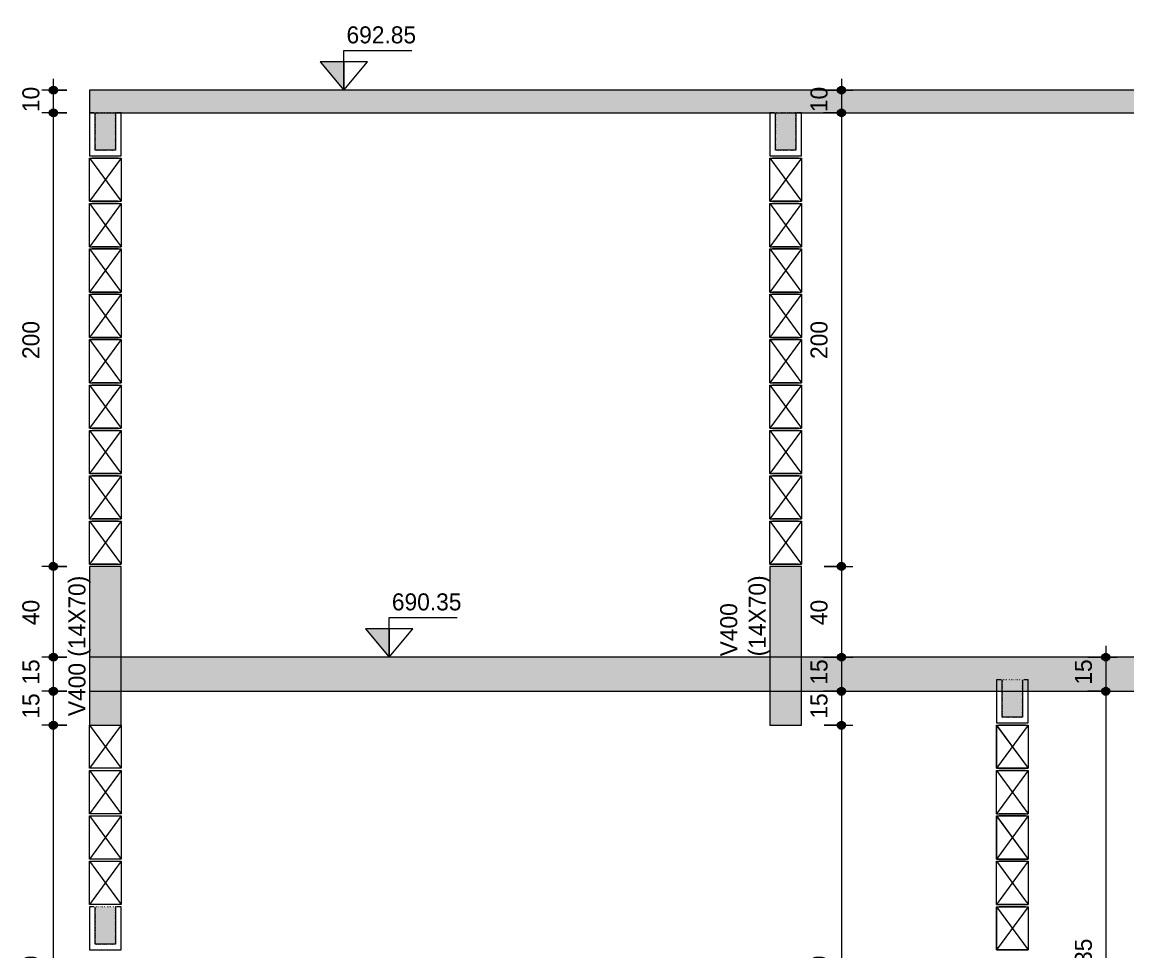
# Model space of a CAD drawing. Header units: centimetres. Extents: x 170 to 15941, y -2277 to 8860.
# Drawn here: x 12231.3 to 12718.5, y 2280.5 to 2690 of the extents above; entities that cross this region are included whole.
import ezdxf

# ---------------------------------------------------------------- set-up
doc = ezdxf.new("R2010")
doc.units = ezdxf.units.CM
doc.linetypes.add('Pontilhada', pattern=[0.6, 0, -0.6])
for name, color, linetype, lineweight, true_color in [('A-ANNO-DIMS-1', 1, 'Continuous', 9, 0xff0000), ('A-FLOR-1', 251, 'Continuous', 9, 0x505050), ('S-BEAM-2', 8, 'Continuous', 9, 0x7f7f7f), ('S-BEAM-3', 7, 'Pontilhada', 9, 0xffffff), ('S-BEAM-4', 9, 'Pontilhada', 9, 0xc0c0c0)]:
    doc.layers.add(name, color=color, linetype=linetype, lineweight=lineweight, true_color=true_color)
for name, color, linetype, lineweight in [('A-ANNO-DIMS-50', 7, 'Continuous', 9), ('A-FLOR-2', 7, 'Continuous', 20), ('G-ANNO-DIMS', 7, 'Continuous', 9), ('G-ANNO-TEXT', 7, 'Continuous', 9), ('S-BEAM', 7, 'Continuous', 9), ('S-BEAM-1', 7, 'Continuous', 13), ('S-BEAM-6', 7, 'Continuous', 20)]:
    doc.layers.add(name, color=color, linetype=linetype, lineweight=lineweight)
doc.styles.add('Bahnschrift_7', font='', dxfattribs={"height": 7.5})
doc.styles.get('Bahnschrift_7').set_extended_font_data('Bahnschrift')
doc.dimstyles.new('COTA_LINEAR_3', dxfattribs={"dimscale": 30.48, "dimtxt": 8.33133, "dimasz": 0.393701, "dimexe": 0.164042, "dimexo": 0.328084, "dimgap": 0.131234, "dimtad": 1, "dimdec": 0, "dimzin": 0, "dimdsep": 46, "dimtxsty": 'Bahnschrift_7', "dimblk1": 'DOTSMALL', "dimblk2": 'DOTSMALL', "dimsah": 1, "dimcen": 0.09, "dimdle": 0.164042, "dimazin": 0, "dimtfac": 1, "dimtdec": 4, "dimtix": 1, "dimtmove": 0, "dimatfit": 3, "dimfxl": 1, "dimtvp": 1, "dimtolj": 1, "dimtzin": 0, "dimarcsym": 2})

# ---------------------------------------------------------------- blocks, each defined once
blk = doc.blocks.new('LEONE - BLOCO 14x34x19 - LEONE - BLOCO 14x34x19-541693-CORTE B-COB')
at = {"layer": 'S-BEAM-1'}
for p, q in [((-160.76, 2180), (-174.76, 2161)), ((-174.76, 2161), (-174.76, 2180)), ((-174.76, 2180), (-160.76, 2180)), ((-160.76, 2180), (-174.76, 2161)), ((-174.76, 2179.9), (-160.76, 2161)), ((-174.76, 2179.9), (-160.76, 2161)), ((-174.76, 2179.9), (-174.76, 2161)), ((-162.01, 2180), (-173.51, 2180)), ((-160.76, 2180), (-160.76, 2161)), ((-160.76, 2161), (-174.76, 2161)), ((-173.51, 2161), (-162.01, 2161))]:
    blk.add_line(p, q, dxfattribs=at)
blk = doc.blocks.new('LEONE - BLOCO 14X39X1 - LEONE - BLOCO 14X39X19-V61-CORTE B-COB')
at = {"layer": 'S-BEAM-1'}
for p, q in [((25.24, 2180), (39.24, 2161)), ((39.24, 2180), (25.24, 2161)), ((25.24, 2161), (25.24, 2180)), ((25.24, 2180), (39.24, 2180)), ((37.99, 2180), (26.49, 2180)), ((26.49, 2180), (37.99, 2180)), ((39.24, 2180), (39.24, 2161)), ((25.24, 2161), (39.24, 2161)), ((37.99, 2161), (26.49, 2161))]:
    blk.add_line(p, q, dxfattribs=at)
blk = doc.blocks.new('LEONE - BLOCO 14X39X1 - LEONE - BLOCO 14X39X19-V62-CORTE B-COB')
at = {"layer": 'S-BEAM-1'}
for p, q in [((25.24, 2180), (39.24, 2161)), ((39.24, 2180), (25.24, 2161)), ((25.24, 2161), (25.24, 2180)), ((25.24, 2180), (39.24, 2180)), ((26.49, 2180), (37.99, 2180)), ((39.24, 2180), (39.24, 2161)), ((37.99, 2161), (26.49, 2161))]:
    blk.add_line(p, q, dxfattribs=at)
blk = doc.blocks.new('LEONE - BLOCO 14X39X1 - LEONE - BLOCO 14X39X19-2886981-CORTE B-COB')
at = {"layer": 'S-BEAM-1'}
for p, q in [((25.24, 2180), (39.24, 2161)), ((39.24, 2180), (25.24, 2161)), ((25.24, 2161), (25.24, 2180)), ((25.24, 2180), (39.24, 2180)), ((37.99, 2180), (26.49, 2180)), ((39.24, 2180), (39.24, 2161)), ((25.24, 2161), (39.24, 2161))]:
    blk.add_line(p, q, dxfattribs=at)
blk = doc.blocks.new('LEONE - BLOCO CANALETA 14X39X1 - LEONE - BLOCO CANALETA 14X39X19-2457813-CORTE B-COB')
at = {"layer": 'S-BEAM'}
for p, q in [((-574.76, 2650), (-574.76, 2631)), ((-572.76, 2650), (-574.76, 2650)), ((-572.26, 2633.5), (-572.26, 2650)), ((-563.26, 2650), (-563.26, 2633.5)), ((-560.76, 2650), (-562.76, 2650)), ((-560.76, 2631), (-560.76, 2650)), ((-574.76, 2631), (-560.76, 2631)), ((-563.26, 2633.5), (-572.26, 2633.5))]:
    blk.add_line(p, q, dxfattribs=at)
blk = doc.blocks.new('LEONE - BLOCO CANALETA 14X39X1 - LEONE - BLOCO CANALETA 14X39X19-V67-CORTE B-COB')
at = {"layer": 'S-BEAM'}
for p, q in [((-574.76, 2650), (-574.76, 2631)), ((-560.76, 2631), (-560.76, 2650)), ((-574.76, 2631), (-560.76, 2631))]:
    blk.add_line(p, q, dxfattribs=at)
blk = doc.blocks.new('LEONE - BARRA GRAUTE CANALETA - LEONE - BARRA GRAUTE CANALETA-384534-CORTE B-COB')
at = {"layer": 'S-BEAM-4'}
blk.add_hatch(color=256, dxfattribs=at).paths.add_polyline_path([(-563.26, 2633.5), (-563.26, 2650), (-572.26, 2650), (-572.26, 2633.5)])
at = {"layer": 'S-BEAM-3'}
for p, q in [((-563.26, 2650), (-572.26, 2650)), ((-572.26, 2650), (-572.26, 2633.5)), ((-563.26, 2633.5), (-563.26, 2650)), ((-572.26, 2633.5), (-563.26, 2633.5))]:
    blk.add_line(p, q, dxfattribs=at)
blk = doc.blocks.new('LEONE - BARRA GRAUTE CANALETA - LEONE - BARRA GRAUTE CANALETA-V70-CORTE B-COB')
at = {"layer": 'S-BEAM-4'}
blk.add_hatch(color=256, dxfattribs=at).paths.add_polyline_path([(-263.26, 2633.5), (-263.26, 2650), (-272.26, 2650), (-272.26, 2633.5)])
at = {"layer": 'S-BEAM-3'}
for p, q in [((-263.26, 2650), (-272.26, 2650)), ((-272.26, 2650), (-272.26, 2633.5)), ((-263.26, 2633.5), (-263.26, 2650)), ((-272.26, 2633.5), (-263.26, 2633.5))]:
    blk.add_line(p, q, dxfattribs=at)
blk = doc.blocks.new('LEONE - BLOCO CANALETA 14X39X2 - LEONE - BLOCO CANALETA 14X39X19-V66-CORTE B-COB')
at = {"layer": 'S-BEAM'}
for p, q in [((25.24, 2650), (25.24, 2631)), ((27.24, 2650), (25.24, 2650)), ((27.74, 2633.5), (27.74, 2650)), ((36.74, 2650), (36.74, 2633.5)), ((39.24, 2650), (37.24, 2650)), ((39.24, 2631), (39.24, 2650)), ((25.24, 2631), (39.24, 2631)), ((36.74, 2633.5), (27.74, 2633.5))]:
    blk.add_line(p, q, dxfattribs=at)
blk = doc.blocks.new('LEONE - BLOCO CANALETA 14X39X2 - LEONE - BLOCO CANALETA 14X39X19-V71-CORTE B-COB')
at = {"layer": 'S-BEAM'}
for p, q in [((-174.76, 2395), (-174.76, 2381)), ((-160.76, 2381), (-160.76, 2395)), ((-174.76, 2381), (-160.76, 2381))]:
    blk.add_line(p, q, dxfattribs=at)
blk = doc.blocks.new('LEONE - BARRA GRAUTE CANALETA - LEONE - BARRA GRAUTE CANALETA-V72-CORTE B-COB')
at = {"layer": 'S-BEAM-4'}
blk.add_hatch(color=256, dxfattribs=at).paths.add_polyline_path([(-163.26, 2383.5), (-163.26, 2395), (-172.26, 2395), (-172.26, 2383.5)])
at = {"layer": 'S-BEAM-3'}
for p, q in [((-163.26, 2400), (-172.26, 2400)), ((-172.26, 2400), (-172.26, 2383.5)), ((-163.26, 2383.5), (-163.26, 2400)), ((-172.26, 2383.5), (-163.26, 2383.5))]:
    blk.add_line(p, q, dxfattribs=at)
blk = doc.blocks.new('LEONE - BLOCO 14x09x19 - LEONE - BLOCO 14x09x19-535447-CORTE B-COB')
at = {"layer": 'S-BEAM-1'}
for p, q in [((-574.76, 1911), (-574.76, 1930)), ((-574.76, 1930), (-560.76, 1930)), ((-560.76, 1930), (-574.76, 1911)), ((-574.76, 1930), (-560.76, 1911)), ((-574.76, 1911), (-574.76, 1930)), ((-573.51, 1930), (-562.01, 1930)), ((-560.76, 1930), (-560.76, 1911)), ((-560.76, 1930), (-560.76, 1911)), ((-560.76, 1911), (-574.76, 1911)), ((-562.01, 1911), (-573.51, 1911))]:
    blk.add_line(p, q, dxfattribs=at)
blk = doc.blocks.new('LEONE - BLOCO 14x09x19 - LEONE - BLOCO 14x09x19-V88-CORTE B-COB')
at = {"layer": 'S-BEAM-1'}
for p, q in [((-574.76, 2361), (-574.76, 2380)), ((-574.76, 2380), (-560.76, 2380)), ((-560.76, 2380), (-574.76, 2361)), ((-574.76, 2380), (-560.76, 2361)), ((-574.76, 2361), (-574.76, 2380)), ((-560.76, 2380), (-560.76, 2361)), ((-560.76, 2380), (-560.76, 2361)), ((-560.76, 2361), (-574.76, 2361)), ((-562.01, 2361), (-573.51, 2361))]:
    blk.add_line(p, q, dxfattribs=at)
blk = doc.blocks.new('LEONE - BLOCO CANALETA 14X39X2 - LEONE - BLOCO CANALETA 14X39X19-V79-CORTE B-COB')
at = {"layer": 'S-BEAM'}
for p, q in [((790.24, 2130), (790.24, 2111)), ((792.24, 2130), (790.24, 2130)), ((804.24, 2130), (802.24, 2130)), ((804.24, 2111), (804.24, 2130)), ((790.24, 2111), (804.24, 2111))]:
    blk.add_line(p, q, dxfattribs=at)
blk = doc.blocks.new('DIMBLOCK465-CORTE B-COB')
at = {"layer": 'A-ANNO-DIMS-50', "lineweight": 35, "true_color": 0xff0000}
h = blk.add_hatch(color=1, dxfattribs=at)
edge = h.paths.add_edge_path()
edge.add_arc((12709.16, 2410), 1.5, 0, 360)
h = blk.add_hatch(color=1, dxfattribs=at)
edge = h.paths.add_edge_path()
edge.add_arc((12709.16, 2395), 1.5, 0, 360)
at = {"layer": 'A-ANNO-DIMS-50', "color": 1, "true_color": 0xff0000}
for p, q in [((12709.16, 2415), (12709.16, 2395)), ((12701.28, 2410), (12714.16, 2410)), ((12709.16, 2410), (12701.28, 2410)), ((12701.28, 2395), (12714.16, 2395)), ((12709.16, 2395), (12701.28, 2395))]:
    blk.add_line(p, q, dxfattribs=at)
at = {"layer": 'A-ANNO-DIMS-50', "color": 1, "lineweight": 35, "true_color": 0xff0000}
for centre in [(12709.16, 2410), (12709.16, 2395)]:
    blk.add_circle(centre, 1.5, dxfattribs=at)
at = {"layer": 'A-ANNO-DIMS-50', "color": 0, "insert": (12695.51, 2397.89), "char_height": 7.5, "width": 11.0579, "attachment_point": 1, "rotation": 90, "line_spacing_factor": 1.009858, "style": 'Bahnschrift_7'}
blk.add_mtext('15', dxfattribs=at)
blk = doc.blocks.new('_DotSmall')
at = {"color": 0, "linetype": 'ByBlock', "const_width": 0.5}
blk.add_lwpolyline([(-0.0625, 0, 1), (0.0625, 0, 1)], format="xyb", close=True, dxfattribs=at)
blk = doc.blocks.new('DIMBLOCK466-CORTE B-COB')
at = {"layer": 'A-ANNO-DIMS-50', "lineweight": 35, "true_color": 0xff0000}
h = blk.add_hatch(color=1, dxfattribs=at)
edge = h.paths.add_edge_path()
edge.add_arc((12709.16, 2395), 1.5, 0, 360)
h = blk.add_hatch(color=1, dxfattribs=at)
edge = h.paths.add_edge_path()
edge.add_arc((12709.16, 2160), 1.5, 0, 360)
at = {"layer": 'A-ANNO-DIMS-50', "color": 1, "true_color": 0xff0000}
for p, q in [((12701.28, 2395), (12714.16, 2395)), ((12709.16, 2395), (12701.28, 2395)), ((12709.16, 2395), (12709.16, 2160)), ((12684.96, 2160), (12714.16, 2160)), ((12709.16, 2160), (12684.96, 2160))]:
    blk.add_line(p, q, dxfattribs=at)
at = {"layer": 'A-ANNO-DIMS-50', "color": 1, "lineweight": 35, "true_color": 0xff0000}
for centre in [(12709.16, 2395), (12709.16, 2160)]:
    blk.add_circle(centre, 1.5, dxfattribs=at)
at = {"layer": 'A-ANNO-DIMS-50', "color": 0, "insert": (12695.51, 2269.17), "char_height": 7.5, "width": 19.9952, "attachment_point": 1, "rotation": 90, "line_spacing_factor": 1.009858, "style": 'Bahnschrift_7'}
blk.add_mtext('235', dxfattribs=at)
blk = doc.blocks.new('DIMBLOCK469-CORTE B-COB')
at = {"layer": 'A-ANNO-DIMS-50', "lineweight": 35, "true_color": 0xff0000}
h = blk.add_hatch(color=1, dxfattribs=at)
edge = h.paths.add_edge_path()
edge.add_arc((12245.05, 2660), 1.5, 0, 360)
h = blk.add_hatch(color=1, dxfattribs=at)
edge = h.paths.add_edge_path()
edge.add_arc((12245.05, 2650), 1.5, 0, 360)
at = {"layer": 'A-ANNO-DIMS-50', "color": 1, "true_color": 0xff0000}
for p, q in [((12245.05, 2665), (12245.05, 2650)), ((12250.96, 2660), (12240.05, 2660)), ((12245.05, 2660), (12250.96, 2660)), ((12250.96, 2650), (12240.05, 2650)), ((12245.05, 2650), (12250.96, 2650))]:
    blk.add_line(p, q, dxfattribs=at)
at = {"layer": 'A-ANNO-DIMS-50', "color": 1, "lineweight": 35, "true_color": 0xff0000}
for centre in [(12245.05, 2660), (12245.05, 2650)]:
    blk.add_circle(centre, 1.5, dxfattribs=at)
at = {"layer": 'A-ANNO-DIMS-50', "color": 0, "insert": (12231.4, 2650.33), "char_height": 7.5, "width": 11.2094, "attachment_point": 1, "rotation": 90, "line_spacing_factor": 1.009858, "style": 'Bahnschrift_7'}
blk.add_mtext('10', dxfattribs=at)
blk = doc.blocks.new('DIMBLOCK470-CORTE B-COB')
at = {"layer": 'A-ANNO-DIMS-50', "lineweight": 35, "true_color": 0xff0000}
h = blk.add_hatch(color=1, dxfattribs=at)
edge = h.paths.add_edge_path()
edge.add_arc((12245.05, 2650), 1.5, 0, 360)
h = blk.add_hatch(color=1, dxfattribs=at)
edge = h.paths.add_edge_path()
edge.add_arc((12245.05, 2450), 1.5, 0, 360)
at = {"layer": 'A-ANNO-DIMS-50', "color": 1, "true_color": 0xff0000}
for p, q in [((12250.96, 2650), (12240.05, 2650)), ((12245.05, 2650), (12245.05, 2450)), ((12245.05, 2650), (12250.96, 2650)), ((12250.96, 2450), (12240.05, 2450)), ((12245.05, 2450), (12250.96, 2450))]:
    blk.add_line(p, q, dxfattribs=at)
at = {"layer": 'A-ANNO-DIMS-50', "color": 1, "lineweight": 35, "true_color": 0xff0000}
for centre in [(12245.05, 2650), (12245.05, 2450)]:
    blk.add_circle(centre, 1.5, dxfattribs=at)
at = {"layer": 'A-ANNO-DIMS-50', "color": 0, "insert": (12231.4, 2541.48), "char_height": 7.5, "width": 20.4496, "attachment_point": 1, "rotation": 90, "line_spacing_factor": 1.009858, "style": 'Bahnschrift_7'}
blk.add_mtext('200', dxfattribs=at)
blk = doc.blocks.new('DIMBLOCK471-CORTE B-COB')
at = {"layer": 'A-ANNO-DIMS-50', "lineweight": 35, "true_color": 0xff0000}
h = blk.add_hatch(color=1, dxfattribs=at)
edge = h.paths.add_edge_path()
edge.add_arc((12245.05, 2450), 1.5, 0, 360)
h = blk.add_hatch(color=1, dxfattribs=at)
edge = h.paths.add_edge_path()
edge.add_arc((12245.05, 2410), 1.5, 0, 360)
at = {"layer": 'A-ANNO-DIMS-50', "color": 1, "true_color": 0xff0000}
for p, q in [((12250.96, 2450), (12240.05, 2450)), ((12245.05, 2450), (12245.05, 2410)), ((12245.05, 2450), (12250.96, 2450)), ((12250.96, 2410), (12240.05, 2410)), ((12245.05, 2410), (12250.96, 2410))]:
    blk.add_line(p, q, dxfattribs=at)
at = {"layer": 'A-ANNO-DIMS-50', "color": 1, "lineweight": 35, "true_color": 0xff0000}
for centre in [(12245.05, 2450), (12245.05, 2410)]:
    blk.add_circle(centre, 1.5, dxfattribs=at)
at = {"layer": 'A-ANNO-DIMS-50', "color": 0, "insert": (12231.4, 2424.13), "char_height": 7.5, "width": 14.0875, "attachment_point": 1, "rotation": 90, "line_spacing_factor": 1.009858, "style": 'Bahnschrift_7'}
blk.add_mtext('40', dxfattribs=at)
blk = doc.blocks.new('DIMBLOCK472-CORTE B-COB')
at = {"layer": 'A-ANNO-DIMS-50', "lineweight": 35, "true_color": 0xff0000}
h = blk.add_hatch(color=1, dxfattribs=at)
edge = h.paths.add_edge_path()
edge.add_arc((12245.05, 2410), 1.5, 0, 360)
h = blk.add_hatch(color=1, dxfattribs=at)
edge = h.paths.add_edge_path()
edge.add_arc((12245.05, 2395), 1.5, 0, 360)
at = {"layer": 'A-ANNO-DIMS-50', "color": 1, "true_color": 0xff0000}
for p, q in [((12250.96, 2410), (12240.05, 2410)), ((12245.05, 2410), (12245.05, 2395)), ((12245.05, 2410), (12250.96, 2410)), ((12250.96, 2395), (12240.05, 2395)), ((12245.05, 2395), (12250.96, 2395))]:
    blk.add_line(p, q, dxfattribs=at)
at = {"layer": 'A-ANNO-DIMS-50', "color": 1, "lineweight": 35, "true_color": 0xff0000}
for centre in [(12245.05, 2410), (12245.05, 2395)]:
    blk.add_circle(centre, 1.5, dxfattribs=at)
at = {"layer": 'A-ANNO-DIMS-50', "color": 0, "insert": (12231.4, 2397.89), "char_height": 7.5, "width": 11.0579, "attachment_point": 1, "rotation": 90, "line_spacing_factor": 1.009858, "style": 'Bahnschrift_7'}
blk.add_mtext('15', dxfattribs=at)
blk = doc.blocks.new('DIMBLOCK473-CORTE B-COB')
at = {"layer": 'A-ANNO-DIMS-50', "lineweight": 35, "true_color": 0xff0000}
h = blk.add_hatch(color=1, dxfattribs=at)
edge = h.paths.add_edge_path()
edge.add_arc((12245.05, 2395), 1.5, 0, 360)
h = blk.add_hatch(color=1, dxfattribs=at)
edge = h.paths.add_edge_path()
edge.add_arc((12245.05, 2380), 1.5, 0, 360)
at = {"layer": 'A-ANNO-DIMS-50', "color": 1, "true_color": 0xff0000}
for p, q in [((12250.96, 2395), (12240.05, 2395)), ((12245.05, 2395), (12245.05, 2380)), ((12245.05, 2395), (12250.96, 2395)), ((12250.96, 2380), (12240.05, 2380)), ((12245.05, 2380), (12250.96, 2380))]:
    blk.add_line(p, q, dxfattribs=at)
at = {"layer": 'A-ANNO-DIMS-50', "color": 1, "lineweight": 35, "true_color": 0xff0000}
for centre in [(12245.05, 2395), (12245.05, 2380)]:
    blk.add_circle(centre, 1.5, dxfattribs=at)
at = {"layer": 'A-ANNO-DIMS-50', "color": 0, "insert": (12231.4, 2382.89), "char_height": 7.5, "width": 11.0579, "attachment_point": 1, "rotation": 90, "line_spacing_factor": 1.009858, "style": 'Bahnschrift_7'}
blk.add_mtext('15', dxfattribs=at)
blk = doc.blocks.new('DIMBLOCK474-CORTE B-COB')
at = {"layer": 'A-ANNO-DIMS-50', "lineweight": 35, "true_color": 0xff0000}
h = blk.add_hatch(color=1, dxfattribs=at)
edge = h.paths.add_edge_path()
edge.add_arc((12245.05, 2380), 1.5, 0, 360)
h = blk.add_hatch(color=1, dxfattribs=at)
edge = h.paths.add_edge_path()
edge.add_arc((12245.05, 2160), 1.5, 0, 360)
at = {"layer": 'A-ANNO-DIMS-50', "color": 1, "true_color": 0xff0000}
for p, q in [((12250.96, 2380), (12240.05, 2380)), ((12245.05, 2380), (12245.05, 2160)), ((12245.05, 2380), (12250.96, 2380)), ((12250.96, 2160), (12240.05, 2160)), ((12245.05, 2160), (12250.96, 2160))]:
    blk.add_line(p, q, dxfattribs=at)
at = {"layer": 'A-ANNO-DIMS-50', "color": 1, "lineweight": 35, "true_color": 0xff0000}
for centre in [(12245.05, 2380), (12245.05, 2160)]:
    blk.add_circle(centre, 1.5, dxfattribs=at)
at = {"layer": 'A-ANNO-DIMS-50', "color": 0, "insert": (12231.4, 2261.67), "char_height": 7.5, "width": 19.9952, "attachment_point": 1, "rotation": 90, "line_spacing_factor": 1.009858, "style": 'Bahnschrift_7'}
blk.add_mtext('220', dxfattribs=at)
blk = doc.blocks.new('DIMBLOCK484-CORTE B-COB')
at = {"layer": 'A-ANNO-DIMS-50', "lineweight": 35, "true_color": 0xff0000}
h = blk.add_hatch(color=1, dxfattribs=at)
edge = h.paths.add_edge_path()
edge.add_arc((12592.59, 2660), 1.5, 0, 360)
h = blk.add_hatch(color=1, dxfattribs=at)
edge = h.paths.add_edge_path()
edge.add_arc((12592.59, 2650), 1.5, 0, 360)
at = {"layer": 'A-ANNO-DIMS-50', "color": 1, "true_color": 0xff0000}
for p, q in [((12592.59, 2665), (12592.59, 2650)), ((12584.71, 2660), (12597.59, 2660)), ((12592.59, 2660), (12584.71, 2660)), ((12584.71, 2650), (12597.59, 2650)), ((12592.59, 2650), (12584.71, 2650))]:
    blk.add_line(p, q, dxfattribs=at)
at = {"layer": 'A-ANNO-DIMS-50', "color": 1, "lineweight": 35, "true_color": 0xff0000}
for centre in [(12592.59, 2660), (12592.59, 2650)]:
    blk.add_circle(centre, 1.5, dxfattribs=at)
at = {"layer": 'A-ANNO-DIMS-50', "color": 0, "insert": (12578.94, 2650.33), "char_height": 7.5, "width": 11.2094, "attachment_point": 1, "rotation": 90, "line_spacing_factor": 1.009858, "style": 'Bahnschrift_7'}
blk.add_mtext('10', dxfattribs=at)
blk = doc.blocks.new('DIMBLOCK485-CORTE B-COB')
at = {"layer": 'A-ANNO-DIMS-50', "lineweight": 35, "true_color": 0xff0000}
h = blk.add_hatch(color=1, dxfattribs=at)
edge = h.paths.add_edge_path()
edge.add_arc((12592.59, 2650), 1.5, 0, 360)
h = blk.add_hatch(color=1, dxfattribs=at)
edge = h.paths.add_edge_path()
edge.add_arc((12592.59, 2450), 1.5, 0, 360)
at = {"layer": 'A-ANNO-DIMS-50', "color": 1, "true_color": 0xff0000}
for p, q in [((12584.71, 2650), (12597.59, 2650)), ((12592.59, 2650), (12584.71, 2650)), ((12592.59, 2650), (12592.59, 2450)), ((12584.96, 2450), (12597.59, 2450)), ((12592.59, 2450), (12584.96, 2450))]:
    blk.add_line(p, q, dxfattribs=at)
at = {"layer": 'A-ANNO-DIMS-50', "color": 1, "lineweight": 35, "true_color": 0xff0000}
for centre in [(12592.59, 2650), (12592.59, 2450)]:
    blk.add_circle(centre, 1.5, dxfattribs=at)
at = {"layer": 'A-ANNO-DIMS-50', "color": 0, "insert": (12578.94, 2541.48), "char_height": 7.5, "width": 20.4496, "attachment_point": 1, "rotation": 90, "line_spacing_factor": 1.009858, "style": 'Bahnschrift_7'}
blk.add_mtext('200', dxfattribs=at)
blk = doc.blocks.new('DIMBLOCK486-CORTE B-COB')
at = {"layer": 'A-ANNO-DIMS-50', "lineweight": 35, "true_color": 0xff0000}
h = blk.add_hatch(color=1, dxfattribs=at)
edge = h.paths.add_edge_path()
edge.add_arc((12592.59, 2450), 1.5, 0, 360)
h = blk.add_hatch(color=1, dxfattribs=at)
edge = h.paths.add_edge_path()
edge.add_arc((12592.59, 2410), 1.5, 0, 360)
at = {"layer": 'A-ANNO-DIMS-50', "color": 1, "true_color": 0xff0000}
for p, q in [((12584.96, 2450), (12597.59, 2450)), ((12592.59, 2450), (12584.96, 2450)), ((12592.59, 2450), (12592.59, 2410)), ((12584.71, 2410), (12597.59, 2410)), ((12592.59, 2410), (12584.71, 2410))]:
    blk.add_line(p, q, dxfattribs=at)
at = {"layer": 'A-ANNO-DIMS-50', "color": 1, "lineweight": 35, "true_color": 0xff0000}
for centre in [(12592.59, 2450), (12592.59, 2410)]:
    blk.add_circle(centre, 1.5, dxfattribs=at)
at = {"layer": 'A-ANNO-DIMS-50', "color": 0, "insert": (12578.94, 2424.13), "char_height": 7.5, "width": 14.0875, "attachment_point": 1, "rotation": 90, "line_spacing_factor": 1.009858, "style": 'Bahnschrift_7'}
blk.add_mtext('40', dxfattribs=at)
blk = doc.blocks.new('DIMBLOCK487-CORTE B-COB')
at = {"layer": 'A-ANNO-DIMS-50', "lineweight": 35, "true_color": 0xff0000}
h = blk.add_hatch(color=1, dxfattribs=at)
edge = h.paths.add_edge_path()
edge.add_arc((12592.59, 2410), 1.5, 0, 360)
h = blk.add_hatch(color=1, dxfattribs=at)
edge = h.paths.add_edge_path()
edge.add_arc((12592.59, 2395), 1.5, 0, 360)
at = {"layer": 'A-ANNO-DIMS-50', "color": 1, "true_color": 0xff0000}
for p, q in [((12584.71, 2410), (12597.59, 2410)), ((12592.59, 2410), (12584.71, 2410)), ((12592.59, 2410), (12592.59, 2395)), ((12584.71, 2395), (12597.59, 2395)), ((12592.59, 2395), (12584.71, 2395))]:
    blk.add_line(p, q, dxfattribs=at)
at = {"layer": 'A-ANNO-DIMS-50', "color": 1, "lineweight": 35, "true_color": 0xff0000}
for centre in [(12592.59, 2410), (12592.59, 2395)]:
    blk.add_circle(centre, 1.5, dxfattribs=at)
at = {"layer": 'A-ANNO-DIMS-50', "color": 0, "insert": (12578.94, 2397.89), "char_height": 7.5, "width": 11.0579, "attachment_point": 1, "rotation": 90, "line_spacing_factor": 1.009858, "style": 'Bahnschrift_7'}
blk.add_mtext('15', dxfattribs=at)
blk = doc.blocks.new('DIMBLOCK488-CORTE B-COB')
at = {"layer": 'A-ANNO-DIMS-50', "lineweight": 35, "true_color": 0xff0000}
h = blk.add_hatch(color=1, dxfattribs=at)
edge = h.paths.add_edge_path()
edge.add_arc((12592.59, 2395), 1.5, 0, 360)
h = blk.add_hatch(color=1, dxfattribs=at)
edge = h.paths.add_edge_path()
edge.add_arc((12592.59, 2380), 1.5, 0, 360)
at = {"layer": 'A-ANNO-DIMS-50', "color": 1, "true_color": 0xff0000}
for p, q in [((12584.71, 2395), (12597.59, 2395)), ((12592.59, 2395), (12584.71, 2395)), ((12592.59, 2395), (12592.59, 2380)), ((12584.96, 2380), (12597.59, 2380)), ((12592.59, 2380), (12584.96, 2380))]:
    blk.add_line(p, q, dxfattribs=at)
at = {"layer": 'A-ANNO-DIMS-50', "color": 1, "lineweight": 35, "true_color": 0xff0000}
for centre in [(12592.59, 2395), (12592.59, 2380)]:
    blk.add_circle(centre, 1.5, dxfattribs=at)
at = {"layer": 'A-ANNO-DIMS-50', "color": 0, "insert": (12578.94, 2382.89), "char_height": 7.5, "width": 11.0579, "attachment_point": 1, "rotation": 90, "line_spacing_factor": 1.009858, "style": 'Bahnschrift_7'}
blk.add_mtext('15', dxfattribs=at)
blk = doc.blocks.new('DIMBLOCK489-CORTE B-COB')
at = {"layer": 'A-ANNO-DIMS-50', "lineweight": 35, "true_color": 0xff0000}
h = blk.add_hatch(color=1, dxfattribs=at)
edge = h.paths.add_edge_path()
edge.add_arc((12592.59, 2380), 1.5, 0, 360)
h = blk.add_hatch(color=1, dxfattribs=at)
edge = h.paths.add_edge_path()
edge.add_arc((12592.59, 2160), 1.5, 0, 360)
at = {"layer": 'A-ANNO-DIMS-50', "color": 1, "true_color": 0xff0000}
for p, q in [((12584.96, 2380), (12597.59, 2380)), ((12592.59, 2380), (12584.96, 2380)), ((12592.59, 2380), (12592.59, 2160)), ((12584.71, 2160), (12597.59, 2160)), ((12592.59, 2160), (12584.71, 2160))]:
    blk.add_line(p, q, dxfattribs=at)
at = {"layer": 'A-ANNO-DIMS-50', "color": 1, "lineweight": 35, "true_color": 0xff0000}
for centre in [(12592.59, 2380), (12592.59, 2160)]:
    blk.add_circle(centre, 1.5, dxfattribs=at)
at = {"layer": 'A-ANNO-DIMS-50', "color": 0, "insert": (12578.94, 2261.67), "char_height": 7.5, "width": 19.9952, "attachment_point": 1, "rotation": 90, "line_spacing_factor": 1.009858, "style": 'Bahnschrift_7'}
blk.add_mtext('220', dxfattribs=at)
blk = doc.blocks.new('Elevações de ponto - Cabeça de nível - corte-3478671-CORTE B-COB')
at = {"layer": 'G-ANNO-DIMS'}
blk.add_hatch(color=256, dxfattribs=at).paths.add_polyline_path([(-462.56, 2672.5), (-462.56, 2660), (-472.95, 2672.5)])
for p, q in [((-462.56, 2677.5), (-432.56, 2677.5)), ((-462.56, 2672.5), (-462.56, 2677.5)), ((-472.95, 2672.5), (-462.56, 2660)), ((-462.56, 2672.5), (-472.95, 2672.5)), ((-472.95, 2672.5), (-462.56, 2660)), ((-462.56, 2672.5), (-462.56, 2660)), ((-462.56, 2660), (-452.17, 2672.5)), ((-452.17, 2672.5), (-462.56, 2672.5)), ((-462.56, 2660), (-462.56, 2672.5))]:
    blk.add_line(p, q, dxfattribs=at)

msp = doc.modelspace()

# ---------------------------------------------------------------- hatches: boundary and pattern name
at = {"layer": 'A-FLOR-1'}
for points in [[(12874.96, 2650), (12874.96, 2660), (12260.96, 2660), (12260.96, 2650)], [(12874.96, 2395), (12874.96, 2410), (12260.96, 2410), (12260.96, 2395)]]:
    msp.add_hatch(color=256, dxfattribs=at).paths.add_polyline_path(points)
at = {"layer": 'S-BEAM-2'}
h = msp.add_hatch(color=256, dxfattribs=at)
h.paths.add_polyline_path([(12260.96, 2380), (12274.96, 2380), (12274.96, 2395), (12260.96, 2395)])
h.paths.add_polyline_path([(12260.96, 2410), (12274.96, 2410), (12274.96, 2450), (12260.96, 2450)])
h = msp.add_hatch(color=256, dxfattribs=at)
h.paths.add_polyline_path([(12574.96, 2380), (12574.96, 2395), (12560.96, 2395), (12560.96, 2380)])
h.paths.add_polyline_path([(12560.96, 2410), (12574.96, 2410), (12574.96, 2450), (12560.96, 2450)])

# ---------------------------------------------------------------- linework, layer by layer
at = {"layer": 'A-FLOR-2'}
for p, q in [((12874.96, 2660), (12260.96, 2660)), ((12260.96, 2660), (12260.96, 2650)), ((12260.96, 2650), (12874.96, 2650)), ((12874.96, 2410), (12260.96, 2410)), ((12260.96, 2410), (12260.96, 2395)), ((12260.96, 2395), (12874.96, 2395))]:
    msp.add_line(p, q, dxfattribs=at)
at = {"layer": 'S-BEAM-6'}
for p, q in [((12274.96, 2450), (12260.96, 2450)), ((12260.96, 2450), (12260.96, 2380)), ((12274.96, 2380), (12274.96, 2450)), ((12574.96, 2450), (12560.96, 2450)), ((12560.96, 2450), (12560.96, 2380)), ((12574.96, 2380), (12574.96, 2450)), ((12260.96, 2380), (12274.96, 2380)), ((12560.96, 2380), (12574.96, 2380))]:
    msp.add_line(p, q, dxfattribs=at)

# ---------------------------------------------------------------- block references
at = {"layer": 'G-ANNO-DIMS'}
for p in [(12835.72, 0), (12855.72, -250)]:
    msp.add_blockref('Elevações de ponto - Cabeça de nível - corte-3478671-CORTE B-COB', p, dxfattribs=at)
at = {"layer": 'S-BEAM'}
for name, p in [('LEONE - BLOCO CANALETA 14X39X1 - LEONE - BLOCO CANALETA 14X39X19-2457813-CORTE B-COB', (12835.72, 0)), ('LEONE - BLOCO CANALETA 14X39X1 - LEONE - BLOCO CANALETA 14X39X19-V67-CORTE B-COB', (12835.72, 0)), ('LEONE - BLOCO CANALETA 14X39X1 - LEONE - BLOCO CANALETA 14X39X19-V67-CORTE B-COB', (12835.72, 0)), ('LEONE - BLOCO CANALETA 14X39X1 - LEONE - BLOCO CANALETA 14X39X19-V67-CORTE B-COB', (13135.72, 0)), ('LEONE - BLOCO CANALETA 14X39X1 - LEONE - BLOCO CANALETA 14X39X19-2457813-CORTE B-COB', (13135.72, 0)), ('LEONE - BLOCO 14X39X1 - LEONE - BLOCO 14X39X19-2886981-CORTE B-COB', (12235.72, 450)), ('LEONE - BLOCO 14X39X1 - LEONE - BLOCO 14X39X19-2886981-CORTE B-COB', (12535.72, 450)), ('LEONE - BLOCO 14X39X1 - LEONE - BLOCO 14X39X19-V61-CORTE B-COB', (12535.72, 450)), ('LEONE - BLOCO 14X39X1 - LEONE - BLOCO 14X39X19-V61-CORTE B-COB', (12235.72, 430)), ('LEONE - BLOCO 14X39X1 - LEONE - BLOCO 14X39X19-2886981-CORTE B-COB', (12235.72, 430)), ('LEONE - BLOCO 14X39X1 - LEONE - BLOCO 14X39X19-2886981-CORTE B-COB', (12535.72, 430)), ('LEONE - BLOCO 14X39X1 - LEONE - BLOCO 14X39X19-2886981-CORTE B-COB', (12235.72, 410)), ('LEONE - BLOCO 14X39X1 - LEONE - BLOCO 14X39X19-2886981-CORTE B-COB', (12535.72, 410)), ('LEONE - BLOCO 14X39X1 - LEONE - BLOCO 14X39X19-V61-CORTE B-COB', (12535.72, 410)), ('LEONE - BLOCO 14X39X1 - LEONE - BLOCO 14X39X19-V61-CORTE B-COB', (12235.72, 390)), ('LEONE - BLOCO 14X39X1 - LEONE - BLOCO 14X39X19-2886981-CORTE B-COB', (12235.72, 390)), ('LEONE - BLOCO 14X39X1 - LEONE - BLOCO 14X39X19-2886981-CORTE B-COB', (12535.72, 390)), ('LEONE - BLOCO 14X39X1 - LEONE - BLOCO 14X39X19-2886981-CORTE B-COB', (12235.72, 370)), ('LEONE - BLOCO 14X39X1 - LEONE - BLOCO 14X39X19-2886981-CORTE B-COB', (12535.72, 370)), ('LEONE - BLOCO 14X39X1 - LEONE - BLOCO 14X39X19-V61-CORTE B-COB', (12535.72, 370)), ('LEONE - BLOCO 14X39X1 - LEONE - BLOCO 14X39X19-V61-CORTE B-COB', (12235.72, 350)), ('LEONE - BLOCO 14X39X1 - LEONE - BLOCO 14X39X19-2886981-CORTE B-COB', (12235.72, 350)), ('LEONE - BLOCO 14X39X1 - LEONE - BLOCO 14X39X19-2886981-CORTE B-COB', (12535.72, 350)), ('LEONE - BLOCO 14X39X1 - LEONE - BLOCO 14X39X19-2886981-CORTE B-COB', (12235.72, 330)), ('LEONE - BLOCO 14X39X1 - LEONE - BLOCO 14X39X19-2886981-CORTE B-COB', (12535.72, 330)), ('LEONE - BLOCO 14X39X1 - LEONE - BLOCO 14X39X19-V61-CORTE B-COB', (12535.72, 330)), ('LEONE - BLOCO 14X39X1 - LEONE - BLOCO 14X39X19-V61-CORTE B-COB', (12235.72, 310)), ('LEONE - BLOCO 14X39X1 - LEONE - BLOCO 14X39X19-2886981-CORTE B-COB', (12235.72, 310)), ('LEONE - BLOCO 14X39X1 - LEONE - BLOCO 14X39X19-2886981-CORTE B-COB', (12535.72, 310)), ('LEONE - BLOCO 14X39X1 - LEONE - BLOCO 14X39X19-2886981-CORTE B-COB', (12235.72, 290)), ('LEONE - BLOCO 14X39X1 - LEONE - BLOCO 14X39X19-2886981-CORTE B-COB', (12535.72, 290)), ('LEONE - BLOCO 14X39X1 - LEONE - BLOCO 14X39X19-V61-CORTE B-COB', (12535.72, 290)), ('LEONE - BLOCO CANALETA 14X39X2 - LEONE - BLOCO CANALETA 14X39X19-V66-CORTE B-COB', (12635.72, -250)), ('LEONE - BLOCO CANALETA 14X39X2 - LEONE - BLOCO CANALETA 14X39X19-V71-CORTE B-COB', (12835.72, 0)), ('LEONE - BLOCO 14x34x19 - LEONE - BLOCO 14x34x19-541693-CORTE B-COB', (12835.72, 200)), ('LEONE - BLOCO 14X39X1 - LEONE - BLOCO 14X39X19-V61-CORTE B-COB', (12635.72, 200)), ('LEONE - BLOCO 14X39X1 - LEONE - BLOCO 14X39X19-2886981-CORTE B-COB', (12635.72, 180)), ('LEONE - BLOCO 14x34x19 - LEONE - BLOCO 14x34x19-541693-CORTE B-COB', (12835.72, 160)), ('LEONE - BLOCO 14X39X1 - LEONE - BLOCO 14X39X19-V61-CORTE B-COB', (12635.72, 160)), ('LEONE - BLOCO 14X39X1 - LEONE - BLOCO 14X39X19-2886981-CORTE B-COB', (12635.72, 140)), ('LEONE - BLOCO CANALETA 14X39X2 - LEONE - BLOCO CANALETA 14X39X19-V79-CORTE B-COB', (11470.72, 170)), ('LEONE - BLOCO CANALETA 14X39X2 - LEONE - BLOCO CANALETA 14X39X19-V79-CORTE B-COB', (11470.72, 170)), ('LEONE - BLOCO CANALETA 14X39X2 - LEONE - BLOCO CANALETA 14X39X19-V66-CORTE B-COB', (12235.72, -350)), ('LEONE - BLOCO 14x34x19 - LEONE - BLOCO 14x34x19-541693-CORTE B-COB', (12835.72, 120)), ('LEONE - BLOCO 14X39X1 - LEONE - BLOCO 14X39X19-V61-CORTE B-COB', (12635.72, 120))]:
    msp.add_blockref(name, p, dxfattribs=at)
at = {"layer": 'S-BEAM-1'}
for name, p in [('LEONE - BLOCO 14X39X1 - LEONE - BLOCO 14X39X19-V62-CORTE B-COB', (12235.72, 450)), ('LEONE - BLOCO 14X39X1 - LEONE - BLOCO 14X39X19-V62-CORTE B-COB', (12535.72, 450)), ('LEONE - BLOCO 14X39X1 - LEONE - BLOCO 14X39X19-V62-CORTE B-COB', (12235.72, 430)), ('LEONE - BLOCO 14X39X1 - LEONE - BLOCO 14X39X19-V62-CORTE B-COB', (12535.72, 430)), ('LEONE - BLOCO 14X39X1 - LEONE - BLOCO 14X39X19-V62-CORTE B-COB', (12235.72, 410)), ('LEONE - BLOCO 14X39X1 - LEONE - BLOCO 14X39X19-V62-CORTE B-COB', (12535.72, 410)), ('LEONE - BLOCO 14X39X1 - LEONE - BLOCO 14X39X19-V62-CORTE B-COB', (12235.72, 390)), ('LEONE - BLOCO 14X39X1 - LEONE - BLOCO 14X39X19-V62-CORTE B-COB', (12535.72, 390)), ('LEONE - BLOCO 14X39X1 - LEONE - BLOCO 14X39X19-V62-CORTE B-COB', (12235.72, 370)), ('LEONE - BLOCO 14X39X1 - LEONE - BLOCO 14X39X19-V62-CORTE B-COB', (12535.72, 370)), ('LEONE - BLOCO 14X39X1 - LEONE - BLOCO 14X39X19-V62-CORTE B-COB', (12235.72, 350)), ('LEONE - BLOCO 14X39X1 - LEONE - BLOCO 14X39X19-V62-CORTE B-COB', (12535.72, 350)), ('LEONE - BLOCO 14X39X1 - LEONE - BLOCO 14X39X19-V62-CORTE B-COB', (12235.72, 330)), ('LEONE - BLOCO 14X39X1 - LEONE - BLOCO 14X39X19-V62-CORTE B-COB', (12535.72, 330)), ('LEONE - BLOCO 14X39X1 - LEONE - BLOCO 14X39X19-V62-CORTE B-COB', (12235.72, 310)), ('LEONE - BLOCO 14X39X1 - LEONE - BLOCO 14X39X19-V62-CORTE B-COB', (12535.72, 310)), ('LEONE - BLOCO 14X39X1 - LEONE - BLOCO 14X39X19-V62-CORTE B-COB', (12235.72, 290)), ('LEONE - BLOCO 14X39X1 - LEONE - BLOCO 14X39X19-V62-CORTE B-COB', (12535.72, 290)), ('LEONE - BLOCO 14x09x19 - LEONE - BLOCO 14x09x19-V88-CORTE B-COB', (12835.72, 0)), ('LEONE - BLOCO 14X39X1 - LEONE - BLOCO 14X39X19-V62-CORTE B-COB', (12635.72, 200)), ('LEONE - BLOCO 14x09x19 - LEONE - BLOCO 14x09x19-535447-CORTE B-COB', (12835.72, 430)), ('LEONE - BLOCO 14X39X1 - LEONE - BLOCO 14X39X19-V62-CORTE B-COB', (12635.72, 180)), ('LEONE - BLOCO 14x09x19 - LEONE - BLOCO 14x09x19-535447-CORTE B-COB', (12835.72, 410)), ('LEONE - BLOCO 14X39X1 - LEONE - BLOCO 14X39X19-V62-CORTE B-COB', (12635.72, 160)), ('LEONE - BLOCO 14x09x19 - LEONE - BLOCO 14x09x19-535447-CORTE B-COB', (12835.72, 390)), ('LEONE - BLOCO 14X39X1 - LEONE - BLOCO 14X39X19-V62-CORTE B-COB', (12635.72, 140)), ('LEONE - BLOCO 14X39X1 - LEONE - BLOCO 14X39X19-V62-CORTE B-COB', (12635.72, 120))]:
    msp.add_blockref(name, p, dxfattribs=at)
at = {"layer": 'S-BEAM-3'}
for name, p in [('LEONE - BARRA GRAUTE CANALETA - LEONE - BARRA GRAUTE CANALETA-384534-CORTE B-COB', (12835.72, 0)), ('LEONE - BARRA GRAUTE CANALETA - LEONE - BARRA GRAUTE CANALETA-V70-CORTE B-COB', (12835.72, 0)), ('LEONE - BARRA GRAUTE CANALETA - LEONE - BARRA GRAUTE CANALETA-V72-CORTE B-COB', (12835.72, 0)), ('LEONE - BARRA GRAUTE CANALETA - LEONE - BARRA GRAUTE CANALETA-384534-CORTE B-COB', (12835.72, -350))]:
    msp.add_blockref(name, p, dxfattribs=at)

# ---------------------------------------------------------------- texts
at = {"layer": 'G-ANNO-DIMS', "char_height": 7.5, "attachment_point": 1, "line_spacing_factor": 1.009858, "style": 'Bahnschrift_7'}
for s, insert, width in [('26.60', (12376.3, 2688.09), 29.292), ('24.10', (12396.97, 2438.09), 27.6924)]:
    msp.add_mtext(s, dxfattribs=dict(at, insert=insert, width=width))
at = {"layer": 'G-ANNO-TEXT', "char_height": 7.5, "attachment_point": 1, "rotation": 90, "style": 'Bahnschrift_7'}
for s, insert, width in [(' V400 (14X70)', (12251.73, 2381.24), 77.7637), ('(14X70)', (12551.69, 2410.38), 41.2869), ('V400 ', (12539.13, 2410.38), 32.8692)]:
    msp.add_mtext(s, dxfattribs=dict(at, insert=insert, width=width))

# ---------------------------------------------------------------- dimensions: what is measured, and where the dimension line sits
at = {"layer": 'A-ANNO-DIMS-1'}
for base, p1, p2, override, picture, middle in [((12245.05, 2650), (12260.96, 2660), (12260.96, 2650), {"dimpost": '<>', "dimfxl": 10}, 'DIMBLOCK469-CORTE B-COB', (12237.21, 2655)), ((12592.59, 2650), (12594.71, 2660), (12594.71, 2650), {"dimpost": '<>', "dimfxl": 10}, 'DIMBLOCK484-CORTE B-COB', (12584.75, 2655)), ((12245.05, 2450), (12260.96, 2650), (12260.96, 2450), {"dimpost": '<>', "dimfxl": 200}, 'DIMBLOCK470-CORTE B-COB', (12237.21, 2550)), ((12592.59, 2450), (12594.71, 2650), (12574.96, 2450), {"dimpost": '<>', "dimfxl": 200.972424}, 'DIMBLOCK485-CORTE B-COB', (12584.75, 2550)), ((12245.05, 2410), (12260.96, 2450), (12260.96, 2410), {"dimpost": '<>', "dimfxl": 40}, 'DIMBLOCK471-CORTE B-COB', (12237.21, 2430)), ((12592.59, 2410), (12574.96, 2450), (12594.71, 2410), {"dimpost": '<>', "dimfxl": 44.608468}, 'DIMBLOCK486-CORTE B-COB', (12584.75, 2430)), ((12709.16, 2395), (12711.28, 2410), (12711.28, 2395), {"dimpost": '<>', "dimfxl": 15}, 'DIMBLOCK465-CORTE B-COB', (12701.37, 2402.5)), ((12245.05, 2395), (12260.96, 2410), (12260.96, 2395), {"dimpost": '<>', "dimfxl": 15}, 'DIMBLOCK472-CORTE B-COB', (12237.26, 2402.5)), ((12592.59, 2395), (12594.71, 2410), (12594.71, 2395), {"dimpost": '<>', "dimfxl": 15}, 'DIMBLOCK487-CORTE B-COB', (12584.8, 2402.5)), ((12245.05, 2380), (12260.96, 2395), (12260.96, 2380), {"dimpost": '<>', "dimfxl": 15}, 'DIMBLOCK473-CORTE B-COB', (12237.26, 2387.5)), ((12592.59, 2380), (12594.71, 2395), (12574.96, 2380), {"dimpost": '<>', "dimfxl": 24.797487}, 'DIMBLOCK488-CORTE B-COB', (12584.8, 2387.5)), ((12709.16, 2160), (12711.28, 2395), (12674.96, 2160), {"dimpost": '<>', "dimfxl": 237.78926}, 'DIMBLOCK466-CORTE B-COB', (12701.33, 2277.5)), ((12245.05, 2160), (12260.96, 2380), (12260.96, 2160), {"dimpost": '<>', "dimfxl": 220}, 'DIMBLOCK474-CORTE B-COB', (12237.21, 2270)), ((12592.59, 2160), (12574.96, 2380), (12594.71, 2160), {"dimpost": '<>', "dimfxl": 220.884394}, 'DIMBLOCK489-CORTE B-COB', (12584.75, 2270))]:
    dim = msp.add_linear_dim(base=base, p1=p1, p2=p2, angle=90, dimstyle='COTA_LINEAR_3', override=override, dxfattribs=at)
    dim.commit()
    dim.dimension.update_dxf_attribs({"geometry": picture, "text_midpoint": middle})

# ---------------------------------------------------------------- next in the draw order: texts
at = {"layer": 'G-ANNO-TEXT', "char_height": 7.5, "width": 36.4768, "attachment_point": 1, "style": 'Bahnschrift_7', "bg_fill": 3, "box_fill_scale": 1.25, "bg_fill_color": 9, "bg_fill_true_color": 13158600, "bg_fill_transparency": 0}
for s, insert in [('692.85', (12374.35, 2688.14)), ('690.35', (12394.35, 2438.14))]:
    msp.add_mtext(s, dxfattribs=dict(at, insert=insert))

doc.saveas('drawing.dxf')
